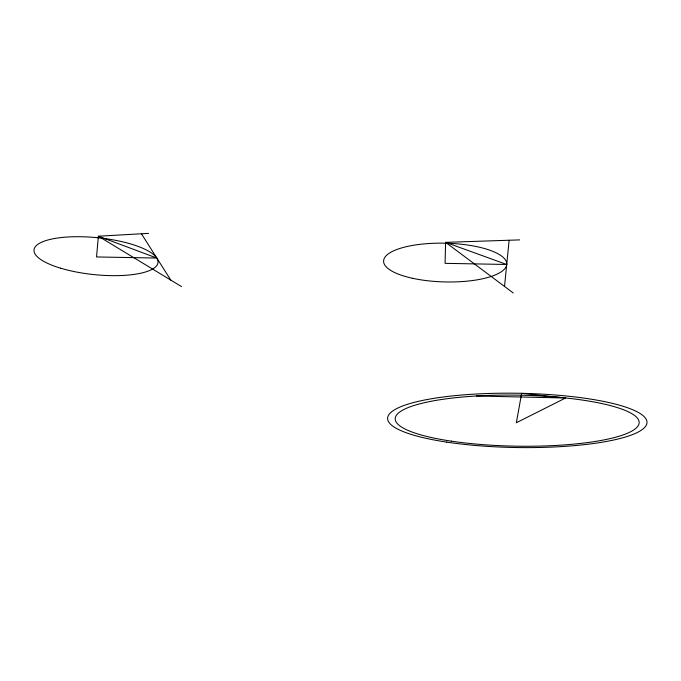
<?xml version="1.0" encoding="UTF-8"?>
<svg xmlns="http://www.w3.org/2000/svg" width="681" height="681" viewBox="0 0 681 681"><rect width="100%" height="100%" fill="white"/><g stroke="black" fill="none" stroke-linecap="round" stroke-linejoin="round"><path stroke-width="1.02" d="M504.527 286.454L509.133 240.24M565.588 398.002L516.351 422.722L521.655 393.346L565.588 398.002L476.521 395.993M148.569 233.37L98.37 236.213L96.532 256.95L156.826 258.056L98.37 236.213L181.538 286.599M519.663 239.891L445.621 242.359L445.076 263.343L506.715 264.475L445.621 242.359L513.253 292.983M141.427 233.77L170.803 280.104M451.29 441.152A121.976 25.52 0.9 0 0 639.016 423.752A121.976 25.52 0.9 0 0 461.241 397.142A121.976 25.52 0.9 0 0 451.29 441.152M446.676 442.105A129.696 27.146 0.9 0 0 646.797 423.82A129.696 27.146 0.9 0 0 458.407 395.32A129.696 27.146 0.9 0 0 446.676 442.105M412.737 278.325A61.588 19.366 1.4 0 0 506.715 264.475A61.588 19.366 1.4 0 0 416.065 244.862A61.588 19.366 1.4 0 0 412.737 278.325M60.609 268.186A62.294 18.523 5.8 0 0 157.839 263.411A62.294 18.523 5.8 0 0 69.717 236.894A62.294 18.523 5.8 0 0 60.609 268.186"/></g></svg>
